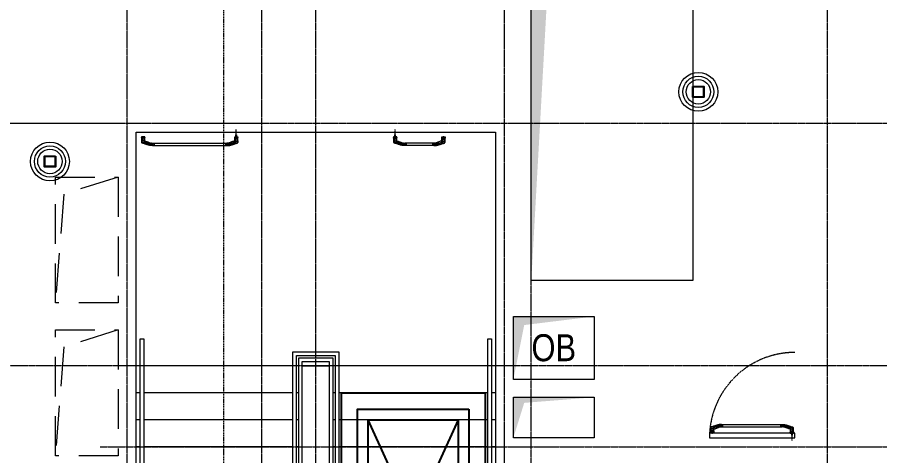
# Model space of a CAD drawing. Header units: millimetres. Extents: x -65509 to 912790, y 446 to 713294.
# Drawn here: x 210673 to 220277, y 364477 to 369356 of the extents above; entities that cross this region are included whole.
import ezdxf

# ---------------------------------------------------------------- set-up
doc = ezdxf.new("R2010")
doc.units = ezdxf.units.MM
for name, pattern in [('CENTER2', [28.575, 19.05, -3.175, 3.175, -3.175]), ('CENTERLINE', [30, 12, -1.5, 3, -1.5, 12]), ('DASHED', [19.05, 12.7, -6.35]), ('HIDDEN', [9.525, 6.35, -3.175])]:
    doc.linetypes.add(name, pattern=pattern)
for name, color, linetype, lineweight in [('АР_Двери_внутренние_антипаника', 250, 'Continuous', 0), ('АР_Отверстия', 250, 'Continuous', 9), ('АР_Разрезы марка', 7, 'Continuous', 13), ('АР_Ф_ЛК', 250, 'Continuous', 5), ('Витражные конструкции', 250, 'Continuous', 15), ('КМ_Фахверки', 250, 'Continuous', 25), ('ОВ_Классы', 250, 'Continuous', 0), ('ОВ_Шахты', 250, 'Continuous', 5), ('РД_Оси_100', 250, 'Continuous', 0)]:
    doc.layers.add(name, color=color, linetype=linetype, lineweight=lineweight)
doc.layers.add('АР_Делит', color=250, linetype='Continuous', lineweight=0, plot=False)
doc.layers.add('РД_Кровля', color=250, linetype='Continuous', lineweight=25, plot=False)
doc.styles.add('style1', font='ARIALN.TTF')

# ---------------------------------------------------------------- blocks, each defined once
blk = doc.blocks.new('СОШ_2200_АР_ОСИ_М100_28.05.24')
at = {"layer": 'РД_Оси_100', "linetype": 'CENTER2'}
for p, q in [((94500, -6155), (94500, 139938.679)), ((96000, -6155), (96000, 139938.679)), ((102300, -6155), (102300, 139938.679)), ((-5954.958, 72900), (95715.503, 72900)), ((89599.446, 72900), (119910, 72900))]:
    blk.add_line(p, q, dxfattribs=at)
for points in [[(96600, -6155), (96600, 139938.679)], [(98700, -6194.98), (98700, 139538.679), (98550, 139938.679)], [(99000, -6195.83), (99000, 139538.679), (99150, 139938.679)], [(119910, 70200), (-5954.958, 70200)], [(94200, 69300), (119410, 69300), (119910, 69450)]]:
    blk.add_lwpolyline(points, dxfattribs=at)
blk = doc.blocks.new('ЛК_4000х8500_2эт')
at = {"color": 5}
for points in [[(6300, 3915), (2100, 3915), (2100, 3955), (6600, 3955), (6600, 3915), (6300, 3915)], [(3928.6, 45), (2100, 45), (2100, 85), (3946.2, 85)], [(4401.1, 85), (6600, 85), (6600, 45), (4383.4, 45)]]:
    blk.add_lwpolyline(points, dxfattribs=at)
at = {"layer": 'АР_Делит'}
blk.add_lwpolyline([(-200, 4000), (8300, 4000), (8300, 0), (-200, 0)], close=True, dxfattribs=at)
at = {"layer": 'АР_Ф_ЛК', "color": 5}
for p, q in [((2400, 4000), (2400, 3955)), ((2700, 4000), (2700, 3955)), ((3000, 4000), (3000, 3955)), ((3300, 4000), (3300, 3955)), ((3600, 4000), (3600, 3955)), ((3900, 4000), (3900, 3955)), ((4200, 4000), (4200, 3955)), ((4500, 4000), (4500, 3955)), ((4800, 4000), (4800, 3955)), ((5100, 4000), (5100, 3955)), ((5400, 4000), (5400, 3955)), ((5700, 4000), (5700, 3955)), ((6000, 4000), (6000, 3955)), ((6300, 4000), (6300, 3955)), ((2400, 3915), (2400, 2255)), ((2700, 3915), (2700, 2255)), ((3000, 3915), (3000, 2255)), ((3300, 3915), (3300, 2255)), ((3600, 3915), (3600, 2255)), ((3900, 3915), (3900, 2255)), ((4200, 3915), (4200, 2255)), ((4500, 3915), (4500, 2255)), ((4800, 3915), (4800, 2255)), ((5100, 3915), (5100, 2255)), ((5400, 3915), (5400, 2255)), ((5700, 3915), (5700, 2255)), ((6000, 3915), (6000, 2255)), ((6300, 3915), (6300, 2255)), ((2400, 2215), (2400, 2190)), ((2700, 2215), (2700, 2190)), ((3000, 2215), (3000, 2190)), ((3300, 2215), (3300, 2190)), ((3600, 2215), (3600, 2190)), ((3900, 2215), (3900, 2190)), ((4200, 2215), (4200, 2190)), ((4500, 2215), (4500, 2190)), ((4800, 2215), (4800, 2190)), ((5100, 2215), (5100, 2190)), ((5400, 2215), (5400, 2190)), ((5700, 2215), (5700, 2190)), ((6000, 2215), (6000, 2190)), ((6300, 2215), (6300, 2190)), ((2400, 2150), (2400, 1850)), ((6300, 2150), (6300, 1850)), ((2400, 1810), (2400, 1785)), ((2400, 1745), (2400, 85)), ((2700, 1810), (2700, 1785)), ((2700, 1745), (2700, 85)), ((3000, 1810), (3000, 1785)), ((3000, 1745), (3000, 85)), ((3300, 1810), (3300, 1785)), ((3300, 1745), (3300, 85)), ((3600, 1810), (3600, 1785)), ((3600, 1745), (3600, 85)), ((3900, 1810), (3900, 1785)), ((3900, 1745), (3900, 85)), ((4200, 1810), (4200, 1785)), ((4200, 1745), (4200, 660.7)), ((4500, 1810), (4500, 1785)), ((4500, 1745), (4500, 1341.4)), ((5400, 1810), (5400, 1785)), ((5400, 1745), (5400, 85)), ((5700, 1810), (5700, 1785)), ((5700, 1745), (5700, 85)), ((6000, 1810), (6000, 1785)), ((6000, 1745), (6000, 85)), ((6300, 1810), (6300, 1785)), ((6300, 1745), (6300, 85)), ((5100, 1670.8), (5100, 85)), ((4800, 912.3), (4800, 85)), ((4500, 309.5), (4500, 85)), ((2400, 45), (2400, 0)), ((2700, 45), (2700, 0)), ((3000, 45), (3000, 0)), ((3300, 45), (3300, 0)), ((3600, 45), (3600, 0)), ((3900, 45), (3900, 0)), ((4500, 45), (4500, 0)), ((4800, 45), (4800, 0)), ((5100, 45), (5100, 0)), ((5400, 45), (5400, 0)), ((5700, 45), (5700, 0)), ((6000, 45), (6000, 0)), ((6300, 45), (6300, 0))]:
    blk.add_line(p, q, dxfattribs=at)
at = {"layer": 'АР_Ф_ЛК'}
for points in [[(6300, 3085, 0, 150, 0), (5833.8, 3085, 0, 0, 0), (2400, 3085, 0, 0, 0)], [(2400, 915, 0, 150, 0), (2866.2, 915, 0, 0, 0), (4200, 915, 0, 0, 0)], [(4921.5, 915, 0, 150, 0), (5387.8, 915, 0, 0, 0), (6300, 915, 0, 0, 0)]]:
    blk.add_lwpolyline(points, format="xyseb", dxfattribs=at)
at = {"layer": 'АР_Ф_ЛК', "color": 5}
for points in [[(4677.9, 1745), (2245, 1745), (2245, 2255), (6455, 2255), (6455, 1745), (5132.7, 1745)], [(4695.5, 1785), (2285, 1785), (2285, 2215), (6415, 2215), (6415, 1785), (5150.3, 1785)], [(4706.5, 1810), (2310, 1810), (2310, 2190), (6390, 2190), (6390, 1810), (5161.3, 1810)]]:
    blk.add_lwpolyline(points, dxfattribs=at)
for points in [[(2350, 2150), (6350, 2150), (6350, 1850), (2350, 1850)], [(2400, 2150), (6300, 2150), (6300, 1850), (2400, 1850)]]:
    blk.add_lwpolyline(points, close=True, dxfattribs=at)
at = {"layer": 'АР_Ф_ЛК', "lineweight": 0}
for points in [[(4724.2, 1850), (4366.9, 1039.4), (4459.5, 862), (4173.5, 988), (4266.1, 810.6), (3908.8, 0)], [(5179, 1850), (4821.7, 1039.4), (4914.3, 862), (4628.3, 988), (4720.9, 810.6), (4363.6, 0)]]:
    blk.add_lwpolyline(points, dxfattribs=at)
blk = doc.blocks.new('otv')
at = {"linetype": 'Continuous'}
blk.add_lwpolyline([(0, -1), (0, 0), (1, 0), (1, -1)], close=True, dxfattribs=at)
blk.add_solid([(0, -1), (0, 0), (0.1346, -0.1366), (1, 0)], dxfattribs=at)
blk = doc.blocks.new('otv пунктир')
at = {"linetype": 'HIDDEN', "ltscale": 0.07}
blk.add_lwpolyline([(0, 0), (0, 1), (1, 1), (1, 0)], close=True, dxfattribs=at)
blk.add_lwpolyline([(0, 1), (0.1346, 0.1366), (1, 0)], dxfattribs=at)
blk = doc.blocks.new('Люк_ЛК_кровля')
for points in [[(-300, 1300), (2500, 1300), (2500, -300), (-300, -300)], [(-120, 1120), (2320, 1120), (2320, -120), (-120, -120)], [(0, 1000), (2200, 1000), (2200, 0), (0, 0)]]:
    blk.add_lwpolyline(points, close=True)
for points in [[(0, 1000), (2200, 0)], [(2200, 1000), (0, 0)]]:
    blk.add_lwpolyline(points)
blk = doc.blocks.new('Ф_крпич 120')
at = {"layer": 'АР_Делит', "color": 1}
for radius in [216.3, 173, 136.2]:
    blk.add_circle((60, -60), radius, dxfattribs=at)
at = {"layer": 'КМ_Фахверки'}
blk.add_lwpolyline([(0, 0), (120, 0), (120, -120), (0, -120)], close=True, dxfattribs=at)
at = {"layer": 'КМ_Фахверки', "lineweight": 5}
blk.add_lwpolyline([(6, -6), (114, -6), (114, -114), (6, -114)], close=True, dxfattribs=at)
blk = doc.blocks.new('UUNEW01NEW00')
at = {"layer": 'АР_Двери_внутренние_антипаника', "color": 1, "linetype": 'Continuous'}
for p, q in [((-9.3, 0.2), (-14.4, -1.5)), ((-9.2, 0.8), (-9.3, 0.2)), ((-9.3, -0.1), (-9.3, 0.2)), ((-9.2, 0.2), (-9.3, 0.2)), ((-9.1, 1), (-9.2, 0.8)), ((-8.9, 0.5), (-9.2, 0.2)), ((-9.1, 19.3), (-8.9, 19.4)), ((-9.1, 19.3), (-9, 18.8)), ((-9, 1.2), (-9.1, 1)), ((-9, 18.8), (-8.8, 18.6)), ((-8.8, 1.3), (-9, 1.2)), ((-8.9, 19.4), (-8.5, 19.5)), ((-8.7, 0.8), (-8.9, 0.5)), ((-8.8, 18.6), (-8.6, 18.4)), ((-8.6, 0.9), (-8.7, 0.8)), ((-8.6, 18.4), (-8.4, 18.2)), ((-8.6, 1), (-8.6, 0.9)), ((-8.5, 1), (-8.6, 1)), ((-8.5, 19.5), (-8.2, 19.5)), ((-8.4, 0.8), (-8.5, 1.5)), ((-8.4, 1.3), (-8.5, 1)), ((-8.4, 18.2), (-8.1, 18.1)), ((-8.4, 1.4), (-8.4, 0.4)), ((-8.3, 0.5), (-8.4, 0.8)), ((-8.4, 0.4), (-8.4, -0.4)), ((-8.4, 0.4), (-8.3, 0.4)), ((-8.1, 0.2), (-8.3, 0.5)), ((-8.2, 19.5), (-7.8, 19.6)), ((-8.1, 18.1), (-7.6, 18)), ((-7.8, 0.1), (-8.1, 0.2)), ((-7.8, 19.6), (-7.5, 19.6)), ((-7.4, 0), (-7.8, 0.1)), ((-7.5, 18.3), (-7.6, 18.2)), ((-7.6, 18.2), (-7.6, 18)), ((-7.6, 18), (-7.6, 16.2)), ((-7.6, 16.2), (-7.6, 14.1)), ((-7.6, 14.1), (-7.6, 12.2)), ((-7.6, 12.2), (-7.6, 9.8)), ((-7.6, 9.8), (-7.6, 7.8)), ((-7.6, 7.8), (-7.6, 6.2)), ((-7.6, 6.2), (-7.6, 4.7)), ((-7.6, 4.7), (-7.5, 3.2)), ((-7.5, 19.6), (-7.1, 19.6)), ((-7.4, 18.3), (-7.5, 18.3)), ((-7.5, 3.2), (-7.5, 1.6)), ((-7.5, 1.6), (-7.4, 0)), ((-7.5, 0), (-7.5, 0)), ((-7.5, 0), (-7.3, 0)), ((-7.3, 18.3), (-7.4, 18.3)), ((-7.4, 0), (7.4, 0)), ((-7.2, 18.3), (-7.3, 18.3)), ((-7.3, 0), (7.3, 0)), ((-7.1, 18.3), (-7.2, 18.3)), ((-7.1, 24), (-7.1, 19.6)), ((-7.1, 19.6), (7.1, 19.6)), ((-7.1, 19.6), (-7.1, 18.3)), ((7.1, 18.3), (-7.1, 18.3)), ((-3.5, 16), (-4.6, 16.4)), ((-4.6, 16.4), (-4.6, 16.3)), ((-3.5, 15.9), (-4.6, 16.3)), ((-4.6, 16.3), (-3.8, 14.8)), ((-3.8, 14.8), (-3.3, 14.8)), ((-3, 14.7), (-3.8, 14.7)), ((-3.8, 14.7), (-3.8, 14.6)), ((-3, 14.6), (-3.8, 14.6)), ((-3.8, 14.6), (-3.8, 13.7)), ((-3.8, 13.7), (-3, 13.7)), ((-3.3, 14.8), (-3.6, 15.5)), ((-3.6, 15.5), (-2.7, 15.3)), ((-3.3, 14.9), (-3.6, 15.5)), ((-2.3, 15.7), (-3.5, 16)), ((-2.3, 15.6), (-3.5, 15.9)), ((-3.1, 14.4), (-3.4, 14.4)), ((-3.4, 14.4), (-3.4, 13.9)), ((-3.4, 14), (-3.1, 14)), ((-3.4, 13.9), (-3.1, 13.9)), ((-3.3, 14.9), (-3.3, 14.8)), ((-3, 14.4), (-3.1, 14.4)), ((-3.1, 14), (-3.1, 13.9)), ((-3.1, 14), (-3, 14)), ((-3.1, 13.9), (-3, 13.9)), ((-3, 14.7), (-3, 14.6)), ((-2.9, 14.7), (-3, 14.7)), ((-2.9, 14.6), (-3, 14.6)), ((-2.9, 14.4), (-3, 14.4)), ((-3, 14.4), (-3, 14.4)), ((-3, 14.4), (-3, 14.4)), ((-3, 14), (-3, 14)), ((-3, 14), (-3, 14)), ((-3, 14), (-2.9, 14)), ((-3, 13.9), (-3, 13.9)), ((-3, 13.9), (-3, 13.9)), ((-3, 13.9), (-2.9, 13.9)), ((-3, 13.7), (-2.9, 13.7)), ((-2.8, 14.7), (-2.9, 14.7)), ((-2.9, 14.7), (-2.9, 14.7)), ((-2.8, 14.5), (-2.9, 14.6)), ((-2.9, 14.6), (-2.9, 14.6)), ((-2.9, 14.3), (-2.9, 14.4)), ((-2.9, 14.3), (-2.9, 14.3)), ((-2.9, 14.3), (-2.9, 14.3)), ((-2.9, 14.3), (-2.9, 14.3)), ((-2.9, 14), (-2.9, 14.3)), ((-2.9, 14.1), (-2.9, 14)), ((-2.9, 14), (-2.9, 14.1)), ((-2.9, 14.1), (-2.9, 14.1)), ((-2.9, 14.1), (-2.9, 14.1)), ((-2.9, 14.1), (-2.9, 14.1)), ((-2.9, 14), (-2.9, 14)), ((-2.9, 13.9), (-2.9, 14)), ((-2.9, 14), (-2.9, 14)), ((-2.9, 14), (-2.9, 14)), ((-2.9, 13.9), (-2.9, 13.9)), ((-2.9, 13.9), (-2.9, 13.9)), ((-2.9, 13.7), (-2.8, 13.7)), ((-2.7, 14.6), (-2.8, 14.7)), ((-2.7, 14.5), (-2.8, 14.5)), ((-2.8, 13.7), (-2.8, 13.8)), ((-2.8, 13.8), (-2.7, 13.8)), ((-2.7, 15.3), (-1.7, 15.1)), ((-2.6, 14.6), (-2.7, 14.6)), ((-2.6, 14.5), (-2.7, 14.5)), ((-2.7, 13.8), (-2.6, 13.8)), ((-2.6, 14.5), (-2.6, 14.6)), ((-2.6, 14.6), (-2.6, 14.6)), ((-2.6, 14.4), (-2.6, 14.5)), ((-2.5, 14.5), (-2.6, 14.5)), ((-2.5, 14.4), (-2.6, 14.4)), ((-2.6, 14.4), (-2.6, 14.4)), ((-2.6, 13.8), (-2.6, 13.9)), ((-2.6, 13.9), (-2.5, 13.9)), ((-2.5, 14.4), (-2.5, 14.5)), ((-2.5, 14.4), (-2.5, 14.3)), ((-2.5, 14.3), (-2.5, 14.4)), ((-2.5, 14), (-2.5, 14.3)), ((-2.5, 13.9), (-2.5, 14)), ((-1, 15.5), (-2.3, 15.7)), ((-1, 15.4), (-2.3, 15.6)), ((-2.2, 14.5), (-2.3, 14.5)), ((-2.3, 14.5), (-2.3, 14.4)), ((-2.3, 14.4), (-2.3, 14.3)), ((-2.2, 14.4), (-2.3, 14.4)), ((-2.3, 14.4), (-2.3, 14.3)), ((-2.3, 14.3), (-2.3, 14)), ((-2.3, 14), (-2.3, 13.9)), ((-2.3, 13.9), (-2.3, 13.9)), ((-2.3, 13.9), (-2.2, 13.8)), ((-2.1, 14.6), (-2.2, 14.6)), ((-2.2, 14.6), (-2.2, 14.5)), ((-2.1, 14.5), (-2.2, 14.5)), ((-2.2, 14.5), (-2.2, 14.4)), ((-2.2, 13.8), (-2.2, 13.8)), ((-2.2, 13.8), (-2.1, 13.8)), ((-2, 14.7), (-2.1, 14.6)), ((-2, 14.6), (-2.1, 14.5)), ((-2.1, 14.6), (-2.1, 14.6)), ((-2.1, 14.5), (-2.1, 14.5)), ((-2.1, 13.8), (-2, 13.7)), ((-1.9, 14.7), (-2, 14.7)), ((-1.9, 14.6), (-2, 14.6)), ((-2, 13.7), (-2, 13.7)), ((-2, 13.7), (-1.9, 13.7)), ((-1.8, 14.7), (-1.9, 14.7)), ((-1.8, 14.6), (-1.9, 14.6)), ((-1.8, 14.4), (-1.9, 14.4)), ((-1.9, 14.4), (-1.9, 14.3)), ((-1.9, 14.3), (-1.9, 14)), ((-1.9, 14.3), (-1.9, 14.3)), ((-1.9, 14.3), (-1.9, 14.3)), ((-1.9, 14.3), (-1.9, 14.3)), ((-1.9, 14.1), (-1.9, 14.1)), ((-1.9, 14.1), (-1.9, 14.1)), ((-1.9, 14.1), (-1.9, 14.1)), ((-1.9, 14.1), (-1.8, 14)), ((-1.9, 14), (-1.9, 14)), ((-1.9, 14), (-1.9, 14)), ((-1.9, 14), (-1.9, 13.9)), ((-1.9, 13.9), (-1.8, 13.9)), ((-1.9, 13.7), (-1.8, 13.7)), ((-1.8, 14.7), (-1.8, 14.6)), ((-1.5, 14.7), (-1.8, 14.7)), ((-1.5, 14.6), (-1.8, 14.6)), ((-1.7, 14.4), (-1.8, 14.4)), ((-1.8, 14.4), (-1.8, 14.4)), ((-1.8, 14.4), (-1.8, 14.4)), ((-1.8, 14), (-1.8, 14)), ((-1.8, 14), (-1.8, 14)), ((-1.8, 14), (-1.7, 14)), ((-1.8, 13.9), (-1.8, 13.9)), ((-1.8, 13.9), (-1.8, 13.9)), ((-1.8, 13.9), (-1.7, 13.9)), ((-1.8, 13.7), (-1.5, 13.7)), ((-1.7, 15.1), (-0.7, 15)), ((-1.7, 14.4), (-1.7, 14.4)), ((-1.6, 14.4), (-1.7, 14.4)), ((-1.7, 14), (-1.7, 13.9)), ((-1.7, 14), (-1.7, 14)), ((-1.7, 14), (-1.6, 14)), ((-1.7, 13.9), (-1.6, 13.9)), ((-1.7, 13.9), (-1.7, 13.9)), ((-1.5, 14.4), (-1.6, 14.4)), ((-1.6, 14.4), (-1.6, 14.4)), ((-1.6, 14), (-1.6, 13.9)), ((-1.6, 14), (-1.6, 14)), ((-1.6, 14), (-1.5, 14)), ((-1.6, 13.9), (-1.6, 13.9)), ((-1.6, 13.9), (-1.5, 13.9)), ((-1.5, 14.7), (-1.5, 14.6)), ((-1.4, 14.7), (-1.5, 14.7)), ((-1.4, 14.6), (-1.5, 14.6)), ((-1.4, 14.3), (-1.5, 14.4)), ((-1.5, 14.4), (-1.5, 14.4)), ((-1.5, 14.4), (-1.5, 14.4)), ((-1.5, 14), (-1.4, 14.1)), ((-1.5, 14), (-1.5, 14)), ((-1.5, 14), (-1.5, 14)), ((-1.5, 14), (-1.5, 14)), ((-1.5, 13.9), (-1.5, 13.9)), ((-1.5, 13.9), (-1.5, 13.9)), ((-1.5, 13.9), (-1.5, 13.9)), ((-1.5, 13.9), (-1.4, 13.9)), ((-1.5, 13.7), (-1.4, 13.7)), ((-1.3, 14.7), (-1.4, 14.7)), ((-1.3, 14.6), (-1.4, 14.6)), ((-1.4, 14.3), (-1.4, 14.3)), ((-1.4, 14.3), (-1.4, 14.3)), ((-1.4, 14.3), (-1.4, 14.3)), ((-1.4, 14), (-1.4, 14.3)), ((-1.4, 14.1), (-1.4, 14)), ((-1.4, 14.1), (-1.4, 14.1)), ((-1.4, 14.1), (-1.4, 14.1)), ((-1.4, 14.1), (-1.4, 14.1)), ((-1.4, 13.9), (-1.4, 14)), ((-1.4, 14), (-1.4, 14)), ((-1.4, 14), (-1.4, 14)), ((-1.4, 13.7), (-1.3, 13.7)), ((-1.2, 14.6), (-1.3, 14.7)), ((-1.3, 14.7), (-1.3, 14.7)), ((-1.3, 14.5), (-1.3, 14.6)), ((-1.2, 14.5), (-1.3, 14.5)), ((-1.3, 13.7), (-1.2, 13.8)), ((-1.1, 14.6), (-1.2, 14.6)), ((-1.1, 14.5), (-1.2, 14.5)), ((-1.2, 13.8), (-1.2, 13.8)), ((-1.2, 13.8), (-1.1, 13.8)), ((-1.1, 14.5), (-1.1, 14.6)), ((-1.1, 14.6), (-1.1, 14.6)), ((-1.1, 14.4), (-1.1, 14.5)), ((-1, 14.5), (-1.1, 14.5)), ((-1, 14.4), (-1.1, 14.4)), ((-1.1, 14.4), (-1.1, 14.4)), ((-1.1, 13.8), (-1.1, 13.9)), ((-1.1, 13.9), (-1, 13.9)), ((0, 16.5), (-1, 15.5)), ((0, 16.4), (-1, 15.4)), ((-1, 15.5), (-1, 15.4)), ((-1, 14.4), (-1, 14.5)), ((-1, 14.3), (-1, 14.4)), ((-1, 14.4), (-1, 14.3)), ((-1, 14), (-1, 14.3)), ((-1, 13.9), (-1, 14)), ((0, 14.7), (-0.8, 14.7)), ((-0.8, 14.7), (-0.8, 14.6)), ((0, 14.6), (-0.8, 14.6)), ((-0.8, 14.6), (-0.8, 13.7)), ((-0.8, 13.7), (-0.4, 13.7)), ((-0.7, 15), (0, 15.7)), ((-0.1, 14.4), (-0.4, 14.4)), ((-0.4, 14.4), (-0.4, 14.2)), ((-0.4, 14.3), (-0.1, 14.3)), ((-0.4, 14.2), (-0.1, 14.2)), ((-0.4, 14.1), (-0.2, 14.1)), ((-0.4, 13.7), (-0.4, 14.1)), ((-0.2, 14.1), (0, 13.7)), ((0, 14.4), (-0.1, 14.4)), ((-0.1, 14.4), (-0.1, 14.4)), ((-0.1, 14.4), (-0.1, 14.4)), ((-0.1, 14.3), (-0.1, 14.2)), ((-0.1, 14.3), (-0.1, 14.3)), ((-0.1, 14.3), (-0.1, 14.3)), ((-0.1, 14.3), (0, 14.3)), ((-0.1, 14.2), (-0.1, 14.2)), ((-0.1, 14.2), (-0.1, 14.2)), ((-0.1, 14.2), (0, 14.2)), ((0, 16.5), (0, 16.4)), ((1, 15.5), (0, 16.5)), ((1, 15.4), (0, 16.4)), ((0, 15.7), (0.7, 15)), ((0, 14.7), (0, 14.6)), ((0.1, 14.7), (0, 14.7)), ((0.1, 14.6), (0, 14.6)), ((0, 14.3), (0, 14.4)), ((0, 14.4), (0, 14.4)), ((0, 14.3), (0, 14.4)), ((0, 14.4), (0, 14.4)), ((0, 14.4), (0, 14.4)), ((0, 14.4), (0, 14.4)), ((0, 14.4), (0, 14.4)), ((0, 14.3), (0, 14.3)), ((0, 14.3), (0, 14.3)), ((0, 14.3), (0, 14.3)), ((0, 14.2), (0, 14.3)), ((0, 14.3), (0, 14.3)), ((0, 14.3), (0, 14.3)), ((0, 14.3), (0, 14.3)), ((0, 14.2), (0, 14.2)), ((0, 14.2), (0, 14.2)), ((0, 13.7), (0.5, 13.7)), ((0.2, 14.7), (0.1, 14.7)), ((0.2, 14.6), (0.1, 14.6)), ((0.3, 14.6), (0.2, 14.7)), ((0.2, 14.7), (0.2, 14.7)), ((0.2, 14.5), (0.2, 14.6)), ((0.3, 14.5), (0.2, 14.5)), ((0.5, 13.7), (0.2, 14.1)), ((0.2, 14.1), (0.3, 14.1)), ((0.4, 14.6), (0.3, 14.6)), ((0.4, 14.5), (0.3, 14.5)), ((0.3, 14.1), (0.4, 14.2)), ((0.3, 14.1), (0.3, 14.1)), ((0.5, 13.8), (0.3, 14.1)), ((0.4, 14.5), (0.4, 14.6)), ((0.4, 14.6), (0.4, 14.6)), ((0.4, 14.4), (0.4, 14.5)), ((0.4, 14.4), (0.4, 14.5)), ((0.4, 14.5), (0.4, 14.5)), ((0.4, 14.3), (0.4, 14.4)), ((0.4, 14.4), (0.4, 14.4)), ((0.4, 14.4), (0.4, 14.4)), ((0.4, 14.2), (0.4, 14.3)), ((0.4, 14.3), (0.4, 14.3)), ((0.4, 14.2), (0.4, 14.2)), ((0.5, 13.8), (0.5, 13.7)), ((0.7, 15), (1.7, 15.1)), ((0.7, 14.7), (0.7, 14.6)), ((1.4, 14.7), (0.7, 14.7)), ((1.4, 14.6), (0.7, 14.6)), ((0.7, 14.6), (0.7, 13.7)), ((0.7, 13.7), (1.1, 13.7)), ((2.3, 15.7), (1, 15.5)), ((2.3, 15.6), (1, 15.4)), ((1, 15.5), (1, 15.4)), ((1.1, 13.7), (1.1, 14.3)), ((1.1, 14.3), (1.2, 14.3)), ((1.2, 14.3), (1.5, 13.7)), ((1.4, 14.7), (1.4, 14.6)), ((1.6, 14.2), (1.4, 14.7)), ((1.6, 14.1), (1.4, 14.6)), ((1.5, 13.7), (1.8, 13.7)), ((1.6, 14.2), (1.6, 14.1)), ((1.7, 14.2), (1.6, 14.2)), ((1.7, 14.1), (1.6, 14.1)), ((1.7, 15.1), (2.7, 15.3)), ((1.9, 14.7), (1.7, 14.2)), ((1.9, 14.6), (1.7, 14.1)), ((1.7, 14.2), (1.7, 14.1)), ((1.8, 13.7), (2, 14.3)), ((1.9, 14.7), (1.9, 14.6)), ((2.5, 14.7), (1.9, 14.7)), ((2.5, 14.6), (1.9, 14.6)), ((2, 14.3), (2.2, 14.3)), ((2.2, 14.3), (2.2, 13.7)), ((2.2, 13.7), (2.5, 13.7)), ((3.5, 16), (2.3, 15.7)), ((3.5, 15.9), (2.3, 15.6)), ((2.5, 14.7), (2.5, 14.6)), ((2.5, 13.7), (2.5, 14.6)), ((2.7, 15.3), (3.6, 15.5)), ((3.1, 14.7), (2.7, 13.8)), ((3.1, 14.6), (2.7, 13.7)), ((2.7, 13.8), (2.7, 13.7)), ((2.7, 13.7), (3.2, 13.7)), ((3.1, 14.7), (3.1, 14.6)), ((3.9, 14.7), (3.1, 14.7)), ((3.9, 14.6), (3.1, 14.6)), ((3.2, 13.7), (3.2, 13.9)), ((3.2, 13.9), (3.8, 13.9)), ((3.6, 15.5), (3.3, 14.8)), ((3.6, 15.5), (3.3, 14.9)), ((3.3, 14.9), (3.3, 14.8)), ((3.3, 14.8), (3.8, 14.8)), ((3.4, 14.3), (3.3, 14)), ((3.3, 14.1), (3.7, 14.1)), ((3.3, 14), (3.7, 14)), ((3.6, 14.3), (3.4, 14.3)), ((4.6, 16.4), (3.5, 16)), ((4.6, 16.3), (3.5, 15.9)), ((3.7, 14), (3.6, 14.3)), ((3.8, 14.8), (4.6, 16.3)), ((3.8, 13.9), (3.8, 13.7)), ((3.8, 13.7), (4.2, 13.7)), ((3.9, 14.7), (3.9, 14.6)), ((4.2, 13.8), (3.9, 14.7)), ((4.2, 13.7), (3.9, 14.6)), ((4.2, 13.8), (4.2, 13.7)), ((4.6, 16.4), (4.6, 16.3)), ((6.7, -9.4), (7.3, 0)), ((7.1, 19.6), (7.1, 24)), ((7.1, 19.6), (7.1, 18.3)), ((7.1, 19.6), (7.5, 19.6)), ((7.2, 18.3), (7.1, 18.3)), ((7.3, 18.3), (7.2, 18.3)), ((7.5, 18.3), (7.3, 18.3)), ((7.4, 0), (7.5, 2)), ((7.8, 0.1), (7.4, 0)), ((7.5, 19.6), (7.8, 19.6)), ((7.6, 18.2), (7.5, 18.3)), ((7.5, 2), (7.6, 4)), ((7.6, 18), (7.6, 18.2)), ((7.6, 18), (8.1, 18.1)), ((7.6, 16.2), (7.6, 18)), ((7.6, 14.2), (7.6, 16.2)), ((7.6, 12.3), (7.6, 14.2)), ((7.6, 9.9), (7.6, 12.3)), ((7.6, 8), (7.6, 9.9)), ((7.6, 5.9), (7.6, 8)), ((7.6, 4), (7.6, 5.9)), ((7.8, 19.6), (8.2, 19.5)), ((8.1, 0.2), (7.8, 0.1)), ((8.1, 18.1), (8.4, 18.2)), ((8.3, 0.5), (8.1, 0.2)), ((8.2, 19.5), (8.5, 19.5)), ((8.4, 0.8), (8.3, 0.5)), ((8.4, 18.2), (8.6, 18.4)), ((8.5, 19.5), (8.9, 19.4)), ((8.6, 18.4), (8.8, 18.6)), ((8.8, 18.6), (9, 18.8)), ((8.9, 19.4), (9.1, 19.3)), ((9, 18.8), (9.1, 19.3)), ((-52.5, -11.9), (-52.5, -19.8)), ((-52.5, -19.8), (-52.5, -25.1)), ((-52.5, -25.1), (-47.5, -25.1)), ((-47.5, -11.9), (-47.5, -19.8)), ((-47.5, -11.9), (-47.5, -11.9)), ((-47.5, -19.8), (-46, -19.6)), ((-45.9, -19.8), (-47.5, -19.8)), ((-47.5, -19.8), (-47.5, -25.1)), ((-46, -19.6), (-44.5, -19.2)), ((-44.3, -19.8), (-45.9, -19.8)), ((-43.1, -11.4), (-44.5, -11.6)), ((-44.5, -19.2), (-42.9, -18.5)), ((-42.5, -19.7), (-44.3, -19.8)), ((-41.6, -11.2), (-43.1, -11.4)), ((-42.9, -18.5), (-41.3, -17.7)), ((-40.6, -19.6), (-42.5, -19.7)), ((-39.3, -10.7), (-41.6, -11.2)), ((-41.3, -17.7), (-39, -16.7)), ((-37.8, -19.2), (-40.6, -19.6)), ((-36.7, -9.9), (-39.3, -10.7)), ((-39, -16.7), (-36.4, -15.7)), ((-34.9, -18.5), (-37.8, -19.2)), ((-33.8, -8.9), (-36.7, -9.9)), ((-36.4, -15.7), (-33.5, -14.5)), ((-31.9, -17.6), (-34.9, -18.5)), ((-30.7, -7.7), (-33.8, -8.9)), ((-33.5, -14.5), (-30.3, -13.4)), ((-28.7, -16.6), (-31.9, -17.6)), ((-27.2, -6.3), (-30.7, -7.7)), ((-30.3, -13.4), (-26.8, -12.1)), ((-25.2, -15.3), (-28.7, -16.6)), ((-23.3, -4.8), (-27.2, -6.3)), ((-26.8, -12.1), (-22.9, -10.9)), ((-21.4, -13.9), (-25.2, -15.3)), ((-19.1, -3.2), (-23.3, -4.8)), ((-22.9, -10.9), (-18.7, -9.6)), ((-17.3, -12.4), (-21.4, -13.9)), ((-14.4, -1.5), (-19.1, -3.2)), ((-18.7, -9.6), (-14, -8.2)), ((-12.8, -10.8), (-17.3, -12.4)), ((-14, -8.2), (-8.8, -6.6)), ((-7.8, -9.1), (-12.8, -10.8)), ((-9, -3.8), (-9.3, -0.1)), ((-8.8, -6.6), (-9, -3.8)), ((-8.8, -6.6), (-8.8, -6.6)), ((-8.8, -7.3), (-8.8, -6.6)), ((-8.8, -6.6), (-8.7, -6.6)), ((-8.5, -8.1), (-8.8, -7.3)), ((-8.7, -6.6), (-8.6, -6.6)), ((-8.6, -6.6), (-8.4, -6.7)), ((-8.2, -8.7), (-8.5, -8.1)), ((-8.4, -0.4), (-8.3, -0.9)), ((-8.4, -6.7), (-8.1, -6.7)), ((-8.3, -0.9), (-8.3, -1.1)), ((-8.3, -1.1), (-8.3, -1.1)), ((-8.3, -1.2), (-8.2, -1.2)), ((-8.2, -1.2), (-8.2, -1.2)), ((-8.2, -1.2), (-8.2, -1.5)), ((-8.2, -1.5), (-8.2, -1.5)), ((-7.8, -9.1), (-8.2, -8.7)), ((-8.1, -6.7), (-8, -6.6)), ((-8, -7.1), (-8.1, -6.7)), ((-8.1, -6.7), (-8.1, -6.7)), ((-8, -6.6), (-8, -6.6)), ((-8, -6.6), (-7.9, -6.6)), ((-7.6, -7.6), (-8, -7.1)), ((-7.8, -6.9), (-7.9, -6.6)), ((-7.9, -6.6), (-7.9, -6.7)), ((-7.9, -6.7), (-7.9, -6.6)), ((-7.5, -7.2), (-7.8, -6.9)), ((-7.4, -8.9), (-7.8, -9.1)), ((-7.2, -8), (-7.6, -7.6)), ((-7.2, -7.4), (-7.5, -7.2)), ((-7.1, -8.7), (-7.4, -8.9)), ((-7.3, 0), (-7.2, -1.7)), ((-7.2, -1.7), (-7.2, -3.1)), ((-7.2, -3.1), (-7.1, -4.5)), ((-6.9, -7.4), (-7.2, -7.4)), ((-6.7, -8.2), (-7.2, -8)), ((-7.1, -4.5), (-7, -6)), ((-6.7, -8.2), (-7.1, -8.7)), ((-7, -6), (-6.9, -7.4)), ((-6.9, -7.4), (-6.8, -7.5)), ((-6.8, -7.5), (-6.8, -7.5)), ((-6.8, -7.5), (-6.8, -7.6)), ((-6.8, -7.6), (-6.8, -7.6)), ((-6.8, -7.6), (-6.8, -7.6)), ((-6.8, -7.6), (-6.8, -7.6)), ((-6.8, -7.6), (-6.8, -7.6)), ((-6.8, -7.6), (-6.8, -7.6)), ((-6.8, -7.6), (-6.8, -7.6)), ((-6.8, -7.6), (-6.8, -7.6)), ((-6.8, -7.6), (-6.8, -7.6)), ((-6.8, -7.6), (-6.8, -7.6)), ((-6.8, -7.6), (-6.8, -7.6)), ((-6.8, -7.6), (-6.8, -7.6)), ((-6.8, -7.6), (-6.8, -7.6)), ((-6.8, -7.6), (-6.8, -7.6)), ((-6.8, -7.6), (-6.7, -7.8)), ((-6.7, -7.8), (-6.6, -8)), ((-6.6, -8), (-6.7, -8.1)), ((-6.7, -8.1), (-6.7, -8.2)), ((-6.7, -8.2), (5.6, -10.6)), ((5.6, -10.6), (6.3, -10)), ((5.6, -10.6), (6, -10.6)), ((6, -10.6), (6.3, -10.5)), ((6.3, -10), (6.6, -9.7)), ((6.3, -10.5), (6.4, -10.5)), ((6.6, -9.7), (6.7, -9.4)), ((6.7, -9.4), (7.1, -9.3)), ((7.1, -9.3), (7.4, -9.1)), ((7.4, -9.1), (7.6, -8.9)), ((8.3, -0.4), (8.3, -0.3))]:
    blk.add_line(p, q, dxfattribs=at)
at = {"layer": 'АР_Двери_внутренние_антипаника', "color": 40, "linetype": 'Continuous'}
for p, q in [((-8.8, 1.3), (-13.2, -0.1)), ((-9.1, 24), (9.1, 24)), ((-9.1, 19.3), (-9.1, 24)), ((-9, 18.2), (-9.1, 19.3)), ((-9, 17.1), (-9, 18.2)), ((-8.5, 1.5), (-9, 17.1)), ((-8.5, 1.5), (-8.8, 1.3)), ((8.3, 0.5), (8, -3.9)), ((9.1, 24), (9.1, 19.3)), ((-53, -19.5), (-53, -12.4)), ((-53, -24.6), (-53, -19.5)), ((-47.5, -11.9), (-52.5, -11.9)), ((-52.5, -25.1), (-47.5, -25.1)), ((-47.5, -11.9), (-46.3, -11.8)), ((-47.5, -25.1), (-45.1, -25)), ((-45.1, -11.7), (-46.3, -11.8)), ((-44.4, -11.5), (-45.1, -11.7)), ((-45.1, -25), (-44.1, -24.9)), ((-42.2, -11), (-44.4, -11.6)), ((-44.1, -24.9), (-43.6, -24.9)), ((-43.6, -24.9), (-43, -24.8)), ((-43, -24.8), (-42.4, -24.8)), ((-42.4, -24.8), (-41.8, -24.7)), ((-40, -10.4), (-42.2, -11)), ((-41.8, -24.7), (-41.1, -24.6)), ((-41.1, -24.6), (-39.3, -24.3)), ((-38, -9.7), (-40, -10.4)), ((-39.3, -24.3), (-37.6, -23.9)), ((-36.1, -9), (-38, -9.7)), ((-37.6, -23.9), (-36.2, -23.6)), ((-36.2, -23.6), (-35.1, -23.3)), ((-34.2, -8.3), (-36.1, -9)), ((-35.1, -23.3), (-34.2, -23.1)), ((-32.1, -7.5), (-34.2, -8.3)), ((-34.2, -23.1), (-33.1, -22.8)), ((-33.1, -22.8), (-31.7, -22.5)), ((-30.3, -6.7), (-32.1, -7.5)), ((-31.7, -22.5), (-30.1, -22)), ((-28.2, -5.9), (-30.3, -6.7)), ((-30.1, -22), (-28.2, -21.5)), ((-25.9, -4.9), (-28.2, -5.9)), ((-28.2, -21.5), (-26, -20.8)), ((-26, -20.8), (-23.3, -20)), ((-23.3, -3.9), (-25.9, -4.9)), ((-20.4, -2.7), (-23.3, -3.9)), ((-23.3, -20), (-20.2, -19.1)), ((-17, -1.5), (-20.4, -2.7)), ((-20.2, -19.1), (-17.7, -18.3)), ((-17.7, -18.3), (-14.9, -17.4)), ((-13.2, -0.1), (-17, -1.5)), ((-14.9, -17.4), (-11.8, -16.4)), ((-11.8, -16.4), (-8.3, -15.3)), ((-8.3, -15.3), (-4.5, -14.1)), ((-4.5, -14.1), (-0.2, -12.7)), ((-0.2, -12.7), (4.6, -11.2)), ((4.6, -11.2), (5.6, -10.9)), ((5.6, -10.9), (6.4, -10.5)), ((6.4, -10.5), (7.3, -9.6)), ((7.3, -9.6), (7.6, -8.9)), ((7.6, -8.9), (7.7, -8.7)), ((8, -3.9), (7.7, -8.6)), ((7.7, -8.7), (7.7, -8.6))]:
    blk.add_line(p, q, dxfattribs=at)
at = {"layer": 'АР_Двери_внутренние_антипаника', "color": 1, "linetype": 'CENTERLINE'}
blk.add_line((0, 4.4), (0, 26), dxfattribs=at)
at = {"layer": 'АР_Двери_внутренние_антипаника', "color": 1, "linetype": 'HIDDEN'}
for p, q in [((-60.5, -14), (-53, -14)), ((-60.5, -14), (-60.5, -23)), ((-60.5, -23), (-53, -23)), ((-54.5, -17.6), (-54.5, -14.1)), ((-54.5, -14.1), (-53, -14.1)), ((-54.5, -17.6), (-53, -17.6))]:
    blk.add_line(p, q, dxfattribs=at)
at = {"layer": 'АР_Двери_внутренние_антипаника', "color": 1, "linetype": 'Continuous'}
blk.add_arc((490.8, 29.3), 500, 183.3082, 184.1216, dxfattribs=at)
at = {"layer": 'АР_Двери_внутренние_антипаника', "color": 40, "linetype": 'Continuous'}
for centre, radius, start, end in [((-490.9, 27.7), 500, 356.9219, 359.0377), ((-52.5, -12.4), 0.5, 90, 180), ((-52.5, -24.6), 0.5, 180, 270)]:
    blk.add_arc(centre, radius, start, end, dxfattribs=at)
at = {"layer": 'АР_Двери_внутренние_антипаника', "color": 1, "linetype": 'Continuous'}
blk.add_point((0, 0), dxfattribs=at)
blk = doc.blocks.new('66NEW00')
at = {"layer": 'АР_Двери_внутренние_антипаника', "color": 40, "linetype": 'Continuous'}
for p, q in [((9.1, 0), (-9.1, 0)), ((-9.1, 0), (-9.1, -4.7)), ((9.1, -4.7), (9.1, 0)), ((-8.3, -23.5), (-8, -27.9)), ((-8, -27.9), (-7.7, -32.5)), ((-7.7, -32.7), (-7.7, -32.5)), ((-7.6, -32.8), (-7.7, -32.7)), ((-7.3, -33.6), (-7.6, -32.8)), ((-6.4, -34.5), (-7.3, -33.6)), ((-5.6, -34.9), (-6.4, -34.5)), ((-4.6, -35.2), (-5.6, -34.9)), ((0.2, -36.7), (-4.6, -35.2)), ((4.5, -38.1), (0.2, -36.7)), ((8.3, -39.3), (4.5, -38.1)), ((11.8, -40.4), (8.3, -39.3)), ((8.5, -22.4), (9, -6.9)), ((8.5, -22.4), (8.8, -22.7)), ((8.8, -22.7), (13.2, -24.1)), ((9, -5.7), (9.1, -4.7)), ((9, -6.9), (9, -5.7)), ((14.9, -41.4), (11.8, -40.4)), ((13.2, -24.1), (17, -25.5)), ((17.7, -42.3), (14.9, -41.4)), ((17, -25.5), (20.4, -26.7)), ((20.2, -43), (17.7, -42.3)), ((23.3, -44), (20.2, -43)), ((20.4, -26.7), (23.3, -27.9)), ((23.3, -27.9), (25.9, -28.9)), ((26, -44.8), (23.3, -44)), ((25.9, -28.9), (28.2, -29.9)), ((28.2, -45.4), (26, -44.8)), ((28.2, -29.9), (30.3, -30.7)), ((30.1, -46), (28.2, -45.4)), ((31.7, -46.4), (30.1, -46)), ((30.3, -30.7), (32.1, -31.4)), ((33.1, -46.8), (31.7, -46.4)), ((32.1, -31.4), (34.2, -32.3)), ((34.2, -47.1), (33.1, -46.8)), ((34.2, -32.3), (36.1, -33)), ((35.1, -47.3), (34.2, -47.1)), ((36.2, -47.6), (35.1, -47.3)), ((36.1, -33), (38, -33.7)), ((37.6, -47.9), (36.2, -47.6)), ((39.3, -48.2), (37.6, -47.9)), ((38, -33.7), (40, -34.4)), ((40, -34.4), (42.2, -35)), ((42.2, -35), (44.4, -35.5)), ((44.4, -35.5), (45.1, -35.6)), ((45.1, -35.6), (46.3, -35.8)), ((47.5, -35.8), (46.3, -35.8)), ((47.5, -35.8), (52.5, -35.8)), ((53, -43.4), (53, -36.3)), ((53, -48.6), (53, -43.4)), ((41.1, -48.6), (39.3, -48.2)), ((41.8, -48.7), (41.1, -48.6)), ((42.4, -48.7), (41.8, -48.7)), ((43, -48.8), (42.4, -48.7)), ((43.6, -48.9), (43, -48.8)), ((44.1, -48.9), (43.6, -48.9)), ((45.1, -49), (44.1, -48.9)), ((47.5, -49.1), (45.1, -49)), ((52.5, -49.1), (47.5, -49.1))]:
    blk.add_line(p, q, dxfattribs=at)
at = {"layer": 'АР_Двери_внутренние_антипаника', "color": 1, "linetype": 'Continuous'}
for p, q in [((-7.1, -4.4), (-7.1, 0)), ((7.1, 0), (7.1, -4.4)), ((-8.9, -4.6), (-9.1, -4.7)), ((-9, -5.2), (-9.1, -4.7)), ((-8.8, -5.4), (-9, -5.2)), ((-8.5, -4.5), (-8.9, -4.6)), ((-8.6, -5.6), (-8.8, -5.4)), ((-8.4, -5.7), (-8.6, -5.6)), ((-8.2, -4.4), (-8.5, -4.5)), ((-8.1, -5.8), (-8.4, -5.7)), ((-8.4, -23.1), (-8.3, -23.5)), ((-8.3, -23.5), (-8.1, -23.7)), ((-8.3, -24.4), (-8.3, -24.2)), ((-7.8, -4.4), (-8.2, -4.4)), ((-7.6, -5.9), (-8.1, -5.8)), ((-8.1, -23.7), (-7.8, -23.9)), ((-7.5, -4.4), (-7.8, -4.4)), ((-7.8, -23.9), (-7.4, -24)), ((-7.6, -5.8), (-7.5, -5.7)), ((-7.6, -5.9), (-7.6, -5.8)), ((-7.6, -7.7), (-7.6, -5.9)), ((-7.6, -9.8), (-7.6, -7.7)), ((-7.6, -11.7), (-7.6, -9.8)), ((-7.6, -14), (-7.6, -11.7)), ((-7.6, -16), (-7.6, -14)), ((-7.6, -18.1), (-7.6, -16)), ((-7.6, -19.9), (-7.6, -18.1)), ((-7.5, -21.9), (-7.6, -19.9)), ((-7.4, -33.1), (-7.6, -32.8)), ((-7.1, -4.4), (-7.5, -4.4)), ((-7.5, -5.7), (-7.3, -5.7)), ((-7.4, -24), (-7.5, -21.9)), ((7.4, -24), (-7.4, -24)), ((-7.1, -33.3), (-7.4, -33.1)), ((-7.3, -5.7), (-7.2, -5.6)), ((7.3, -24), (-7.3, -24)), ((-6.7, -33.3), (-7.3, -24)), ((-7.2, -5.6), (-7.1, -5.6)), ((7.1, -4.4), (-7.1, -4.4)), ((-7.1, -4.4), (-7.1, -5.6)), ((-7.1, -5.6), (7.1, -5.6)), ((-6.7, -33.3), (-7.1, -33.3)), ((-6.6, -33.7), (-6.7, -33.3)), ((-6.3, -34), (-6.6, -33.7)), ((-6.3, -34.5), (-6.4, -34.4)), ((-5.6, -34.5), (-6.3, -34)), ((-6, -34.6), (-6.3, -34.5)), ((-5.6, -34.5), (-6, -34.6)), ((6.7, -32.2), (-5.6, -34.5)), ((6.7, -31.8), (6.6, -32)), ((6.6, -32), (6.7, -32.1)), ((6.8, -31.6), (6.7, -31.8)), ((6.7, -32.2), (7.2, -32)), ((6.7, -32.1), (6.7, -32.2)), ((6.7, -32.2), (7.1, -32.7)), ((6.9, -31.4), (6.8, -31.5)), ((6.8, -31.5), (6.8, -31.5)), ((6.8, -31.5), (6.8, -31.5)), ((6.8, -31.5), (6.8, -31.6)), ((6.8, -31.6), (6.8, -31.6)), ((6.8, -31.6), (6.8, -31.6)), ((6.8, -31.6), (6.8, -31.6)), ((6.8, -31.6), (6.8, -31.6)), ((6.8, -31.6), (6.8, -31.6)), ((6.8, -31.6), (6.8, -31.6)), ((6.8, -31.6), (6.8, -31.6)), ((6.8, -31.6), (6.8, -31.6)), ((6.8, -31.6), (6.8, -31.6)), ((6.8, -31.6), (6.8, -31.6)), ((6.8, -31.6), (6.8, -31.6)), ((6.8, -31.6), (6.8, -31.6)), ((7, -29.9), (6.9, -31.4)), ((6.9, -31.4), (7.2, -31.3)), ((7.1, -28.5), (7, -29.9)), ((7.1, -4.4), (7.1, -5.6)), ((7.5, -4.4), (7.1, -4.4)), ((7.1, -5.6), (7.2, -5.6)), ((7.2, -27.1), (7.1, -28.5)), ((7.1, -32.7), (7.4, -32.9)), ((7.2, -5.6), (7.3, -5.7)), ((7.3, -24), (7.2, -25.6)), ((7.2, -25.6), (7.2, -27.1)), ((7.2, -31.3), (7.5, -31.2)), ((7.2, -32), (7.6, -31.6)), ((7.3, -5.7), (7.4, -5.7)), ((7.5, -24), (7.3, -24)), ((7.4, -5.7), (7.5, -5.7)), ((7.5, -22.4), (7.4, -24)), ((7.4, -24), (7.8, -23.9)), ((7.4, -32.9), (7.8, -33.1)), ((7.8, -4.4), (7.5, -4.4)), ((7.5, -5.7), (7.6, -5.8)), ((7.6, -19.3), (7.5, -20.8)), ((7.5, -20.8), (7.5, -22.4)), ((7.5, -24), (7.5, -24)), ((7.5, -31.2), (7.8, -30.9)), ((8.1, -5.8), (7.6, -5.9)), ((7.6, -5.8), (7.6, -5.9)), ((7.6, -5.9), (7.6, -7.8)), ((7.6, -7.8), (7.6, -9.9)), ((7.6, -9.9), (7.6, -11.8)), ((7.6, -11.8), (7.6, -14.2)), ((7.6, -14.2), (7.6, -16.2)), ((7.6, -16.2), (7.6, -17.8)), ((7.6, -17.8), (7.6, -19.3)), ((7.6, -31.6), (8, -31.1)), ((8.2, -4.4), (7.8, -4.4)), ((7.8, -23.9), (8.1, -23.7)), ((7.8, -30.9), (7.9, -30.6)), ((7.8, -33.1), (8.2, -32.7)), ((7.8, -33.1), (12.8, -34.8)), ((8, -30.6), (7.9, -30.6)), ((7.9, -30.6), (7.9, -30.6)), ((7.9, -30.6), (7.9, -30.6)), ((8, -31.1), (8.1, -30.6)), ((8.1, -30.6), (8, -30.6)), ((8, -30.6), (8, -30.6)), ((8.4, -5.7), (8.1, -5.8)), ((8.1, -23.7), (8.3, -23.5)), ((8.1, -30.7), (8.1, -30.6)), ((8.4, -30.7), (8.1, -30.7)), ((8.5, -4.5), (8.2, -4.4)), ((8.2, -25.1), (8.2, -25.2)), ((8.3, -25.1), (8.2, -25.1)), ((8.2, -25.2), (8.2, -25.5)), ((8.2, -25.5), (8.2, -25.5)), ((8.2, -32.7), (8.5, -32.1)), ((8.3, -23.5), (8.4, -23.1)), ((8.4, -23.6), (8.3, -23.6)), ((8.4, -24.3), (8.3, -24.8)), ((8.3, -24.8), (8.3, -25.1)), ((8.3, -25.1), (8.3, -25.1)), ((8.6, -5.6), (8.4, -5.7)), ((8.4, -23.1), (8.5, -22.4)), ((8.4, -22.6), (8.5, -22.9)), ((8.4, -22.6), (8.4, -23.6)), ((8.4, -23.6), (8.4, -24.3)), ((8.6, -30.6), (8.4, -30.7)), ((8.9, -4.6), (8.5, -4.5)), ((8.5, -22.9), (8.6, -23)), ((8.5, -32.1), (8.8, -31.3)), ((8.8, -5.4), (8.6, -5.6)), ((8.6, -23), (8.6, -23.1)), ((8.6, -23.1), (8.7, -23.2)), ((8.7, -30.6), (8.6, -30.6)), ((8.7, -23.2), (8.9, -23.4)), ((8.8, -30.6), (8.7, -30.6)), ((9, -5.2), (8.8, -5.4)), ((8.8, -22.7), (9, -22.8)), ((8.8, -30.6), (9, -27.8)), ((14, -32.2), (8.8, -30.6)), ((8.8, -30.6), (8.8, -30.6)), ((8.8, -31.3), (8.8, -30.6)), ((9.1, -4.7), (8.9, -4.6)), ((8.9, -23.4), (9.2, -23.8)), ((9.1, -4.7), (9, -5.2)), ((9, -22.8), (9.1, -22.9)), ((9, -27.8), (9.3, -24)), ((9.1, -22.9), (9.2, -23.2)), ((9.2, -23.2), (9.3, -23.8)), ((9.2, -23.8), (9.3, -23.8)), ((9.3, -23.8), (14.4, -25.5)), ((9.3, -24), (9.3, -23.8)), ((12.8, -34.8), (17.3, -36.4)), ((18.7, -33.6), (14, -32.2)), ((14.4, -25.5), (19.1, -27.2)), ((17.3, -36.4), (21.4, -37.9)), ((22.9, -34.9), (18.7, -33.6)), ((19.1, -27.2), (23.3, -28.8)), ((21.4, -37.9), (25.2, -39.3)), ((26.8, -36.1), (22.9, -34.9)), ((23.3, -28.8), (27.2, -30.3)), ((25.2, -39.3), (28.7, -40.5)), ((30.3, -37.3), (26.8, -36.1)), ((27.2, -30.3), (30.7, -31.7)), ((28.7, -40.5), (31.9, -41.6)), ((33.5, -38.5), (30.3, -37.3)), ((30.7, -31.7), (33.8, -32.9)), ((31.9, -41.6), (34.9, -42.5)), ((36.4, -39.6), (33.5, -38.5)), ((33.8, -32.9), (36.7, -33.9)), ((34.9, -42.5), (37.8, -43.2)), ((39, -40.7), (36.4, -39.6)), ((36.7, -33.9), (39.3, -34.6)), ((37.8, -43.2), (40.6, -43.6)), ((41.3, -41.7), (39, -40.7)), ((39.3, -34.6), (41.6, -35.1)), ((40.6, -43.6), (42.5, -43.7)), ((42.9, -42.5), (41.3, -41.7)), ((41.6, -35.1), (43.1, -35.4)), ((42.5, -43.7), (44.3, -43.7)), ((44.5, -43.1), (42.9, -42.5)), ((43.1, -35.4), (44.5, -35.6)), ((44.3, -43.7), (45.9, -43.7)), ((46, -43.6), (44.5, -43.1)), ((45.9, -43.7), (47.5, -43.7)), ((47.5, -43.7), (46, -43.6)), ((47.5, -35.9), (47.5, -43.7)), ((47.5, -35.9), (47.5, -35.9)), ((47.5, -43.7), (47.5, -49.1)), ((52.5, -35.9), (52.5, -43.7)), ((52.5, -43.7), (52.5, -49.1)), ((52.5, -49.1), (47.5, -49.1))]:
    blk.add_line(p, q, dxfattribs=at)
at = {"layer": 'АР_Двери_внутренние_антипаника', "color": 1, "linetype": 'CENTERLINE'}
blk.add_line((0, -19.6), (0, 2), dxfattribs=at)
at = {"layer": 'АР_Двери_внутренние_антипаника', "color": 1, "linetype": 'HIDDEN'}
for p, q in [((60.5, -38), (53, -38)), ((54.5, -38.1), (53, -38.1)), ((54.5, -41.6), (53, -41.6)), ((60.5, -47), (53, -47)), ((54.5, -41.6), (54.5, -38.1)), ((60.5, -38), (60.5, -47))]:
    blk.add_line(p, q, dxfattribs=at)
at = {"layer": 'АР_Двери_внутренние_антипаника', "color": 40, "linetype": 'Continuous'}
for centre, radius, start, end in [((490.9, 3.7), 500, 180.9623, 183.0781), ((52.5, -36.3), 0.5, 0, 90), ((52.5, -48.6), 0.5, 270, 0)]:
    blk.add_arc(centre, radius, start, end, dxfattribs=at)
at = {"layer": 'АР_Двери_внутренние_антипаника', "color": 1, "linetype": 'Continuous'}
blk.add_arc((-490.8, 5.3), 500, 355.8784, 356.6918, dxfattribs=at)
blk.add_point((0, 0), dxfattribs=at)
blk = doc.blocks.new('*U493')
at = {"layer": 'АР_Двери_внутренние_антипаника', "color": 40, "linetype": 'Continuous'}
for p, q in [((429.9, 97.1), (106, 97.1)), ((-4.5, 0), (-4.5, -22.2)), ((4.5, 0), (4.5, -22.2)), ((429.9, 72.7), (106, 72.7))]:
    blk.add_line(p, q, dxfattribs=at)
at = {"layer": 'АР_Двери_внутренние_антипаника', "color": 1, "linetype": 'HIDDEN'}
for p, q in [((4.5, 7.5), (-4.5, 7.5)), ((-4.5, 0), (-4.5, 7.5)), ((4.5, 0), (4.5, 7.5))]:
    blk.add_line(p, q, dxfattribs=at)
at = {"layer": 'АР_Двери_внутренние_антипаника', "color": 1, "linetype": 'Continuous'}
for p, q in [((-1.4, -22.2), (-3.7, 0)), ((3.7, 0), (1.4, -22.2))]:
    blk.add_line(p, q, dxfattribs=at)
at = {"layer": 'АР_Двери_внутренние_антипаника', "color": 1, "linetype": 'CENTERLINE'}
blk.add_line((0, -4), (0, -79.7), dxfattribs=at)
at = {"layer": 'АР_Двери_внутренние_антипаника', "xscale": 2, "yscale": 2, "zscale": 2, "rotation": 180}
for name, p in [('UUNEW01NEW00', (0, 47.9)), ('66NEW00', (535.9, 0))]:
    blk.add_blockref(name, p, dxfattribs=at)
blk = doc.blocks.new('*U494')
at = {"layer": 'АР_Двери_внутренние_антипаника', "color": 40, "linetype": 'Continuous'}
for p, q in [((931.4, 97.1), (106, 97.1)), ((-4.5, 0), (-4.5, -22.2)), ((4.5, 0), (4.5, -22.2)), ((931.4, 72.7), (106, 72.7))]:
    blk.add_line(p, q, dxfattribs=at)
at = {"layer": 'АР_Двери_внутренние_антипаника', "color": 1, "linetype": 'HIDDEN'}
for p, q in [((4.5, 7.5), (-4.5, 7.5)), ((-4.5, 0), (-4.5, 7.5)), ((4.5, 0), (4.5, 7.5))]:
    blk.add_line(p, q, dxfattribs=at)
at = {"layer": 'АР_Двери_внутренние_антипаника', "color": 1, "linetype": 'Continuous'}
for p, q in [((-1.4, -22.2), (-3.7, 0)), ((3.7, 0), (1.4, -22.2))]:
    blk.add_line(p, q, dxfattribs=at)
at = {"layer": 'АР_Двери_внутренние_антипаника', "color": 1, "linetype": 'CENTERLINE'}
blk.add_line((0, -4), (0, -79.7), dxfattribs=at)
at = {"layer": 'АР_Двери_внутренние_антипаника', "xscale": 2, "yscale": 2, "zscale": 2, "rotation": 180}
for name, p in [('UUNEW01NEW00', (0, 47.9)), ('66NEW00', (1037.4, 0))]:
    blk.add_blockref(name, p, dxfattribs=at)
blk = doc.blocks.new('*U463')
at = {"layer": 'АР_Двери_внутренние_антипаника', "color": 40, "linetype": 'Continuous'}
for p, q in [((781, 97.1), (106, 97.1)), ((-4.5, 0), (-4.5, -22.2)), ((4.5, 0), (4.5, -22.2)), ((781, 72.7), (106, 72.7))]:
    blk.add_line(p, q, dxfattribs=at)
at = {"layer": 'АР_Двери_внутренние_антипаника', "color": 1, "linetype": 'HIDDEN'}
for p, q in [((4.5, 7.5), (-4.5, 7.5)), ((-4.5, 0), (-4.5, 7.5)), ((4.5, 0), (4.5, 7.5))]:
    blk.add_line(p, q, dxfattribs=at)
at = {"layer": 'АР_Двери_внутренние_антипаника', "color": 1, "linetype": 'Continuous'}
for p, q in [((-1.4, -22.2), (-3.7, 0)), ((3.7, 0), (1.4, -22.2))]:
    blk.add_line(p, q, dxfattribs=at)
at = {"layer": 'АР_Двери_внутренние_антипаника', "color": 1, "linetype": 'CENTERLINE'}
blk.add_line((0, -4), (0, -79.7), dxfattribs=at)
at = {"layer": 'АР_Двери_внутренние_антипаника', "xscale": 2, "yscale": 2, "zscale": 2, "rotation": 180}
for name, p in [('UUNEW01NEW00', (0, 47.9)), ('66NEW00', (887, 0))]:
    blk.add_blockref(name, p, dxfattribs=at)

msp = doc.modelspace()

# ---------------------------------------------------------------- linework, layer by layer
at = {"layer": 'АР_Двери_внутренние_антипаника', "color": 253, "linetype": 'DASHED', "lineweight": 0, "ltscale": 0.3}
msp.add_lwpolyline([(218382.159, 364726.253, -0.39788983), (219332.159, 365626.253)], format="xyb", dxfattribs=at)
at = {"layer": 'АР_Двери_внутренние_антипаника', "lineweight": 0}
msp.add_lwpolyline([(219332.159, 364726.733), (218382.159, 364726.245), (218382.159, 364676.245), (219332.159, 364676.733)], close=True, dxfattribs=at)
at = {"layer": 'АР_Разрезы марка', "linetype": 'DASHED', "lineweight": 0}
msp.add_lwpolyline([(214984.238, 432881.126), (214984.238, 395913.3), (212971.267, 395913.3), (212971.267, 293307.049)], dxfattribs=at)

# ---------------------------------------------------------------- block references
at = {"layer": 'АР_Отверстия', "color": 1, "xscale": 1800, "yscale": 5030}
msp.add_blockref('otv', (216397.159, 371456.733), dxfattribs=at)
at = {"layer": 'АР_Ф_ЛК', "color": 5, "rotation": 270}
msp.add_blockref('ЛК_4000х8500_2эт', (211997.158, 367876.733), dxfattribs=at)
at = {"layer": 'Витражные конструкции', "color": 4, "lineweight": 30, "ltscale": 2, "rotation": 179.999944999339}
msp.add_blockref('*U494', (213112.16, 368026.246), dxfattribs=at)
at = {"layer": 'Витражные конструкции', "color": 4, "lineweight": 30, "ltscale": 2, "xscale": -1, "rotation": 180.000055000661}
msp.add_blockref('*U493', (214882.159, 368026.733), dxfattribs=at)
at = {"layer": 'Витражные конструкции', "color": 4, "lineweight": 30, "ltscale": 2, "xscale": -1}
msp.add_blockref('*U463', (219297.159, 364726.713), dxfattribs=at)
at = {"layer": 'КМ_Фахверки'}
msp.add_blockref('Ф_крпич 120', (218197.159, 368586.733), dxfattribs=at)
at = {"layer": 'КМ_Фахверки', "rotation": 270}
msp.add_blockref('Ф_крпич 120', (211097.158, 367811.733), dxfattribs=at)
at = {"layer": 'ОВ_Классы', "xscale": 1400, "yscale": 700, "rotation": 270}
for p in [(211097.158, 367576.733), (211097.158, 365876.733)]:
    msp.add_blockref('otv пунктир', p, dxfattribs=at)
at = {"layer": 'ОВ_Шахты', "color": 1, "xscale": 900}
for p, yscale in [((216197.159, 366026.733), 700), ((216197.158, 365126.733), 450)]:
    msp.add_blockref('otv', p, dxfattribs=dict(at, yscale=yscale))
at = {"layer": 'РД_Кровля', "rotation": 269.9999557745141}
msp.add_blockref('Люк_ЛК_кровля', (214582.158, 364876.734), dxfattribs=at)
at = {"layer": 'РД_Оси_100'}
msp.add_blockref('СОШ_2200_АР_ОСИ_М100_28.05.24', (117397.159, 295276.733), dxfattribs=at)

# ---------------------------------------------------------------- texts
at = {"layer": 'ОВ_Шахты', "insert": (216647.159, 365676.733), "char_height": 300, "width": 900.00002, "attachment_point": 5, "style": 'style1'}
msp.add_mtext('ОВ', dxfattribs=at)

doc.saveas('drawing.dxf')
